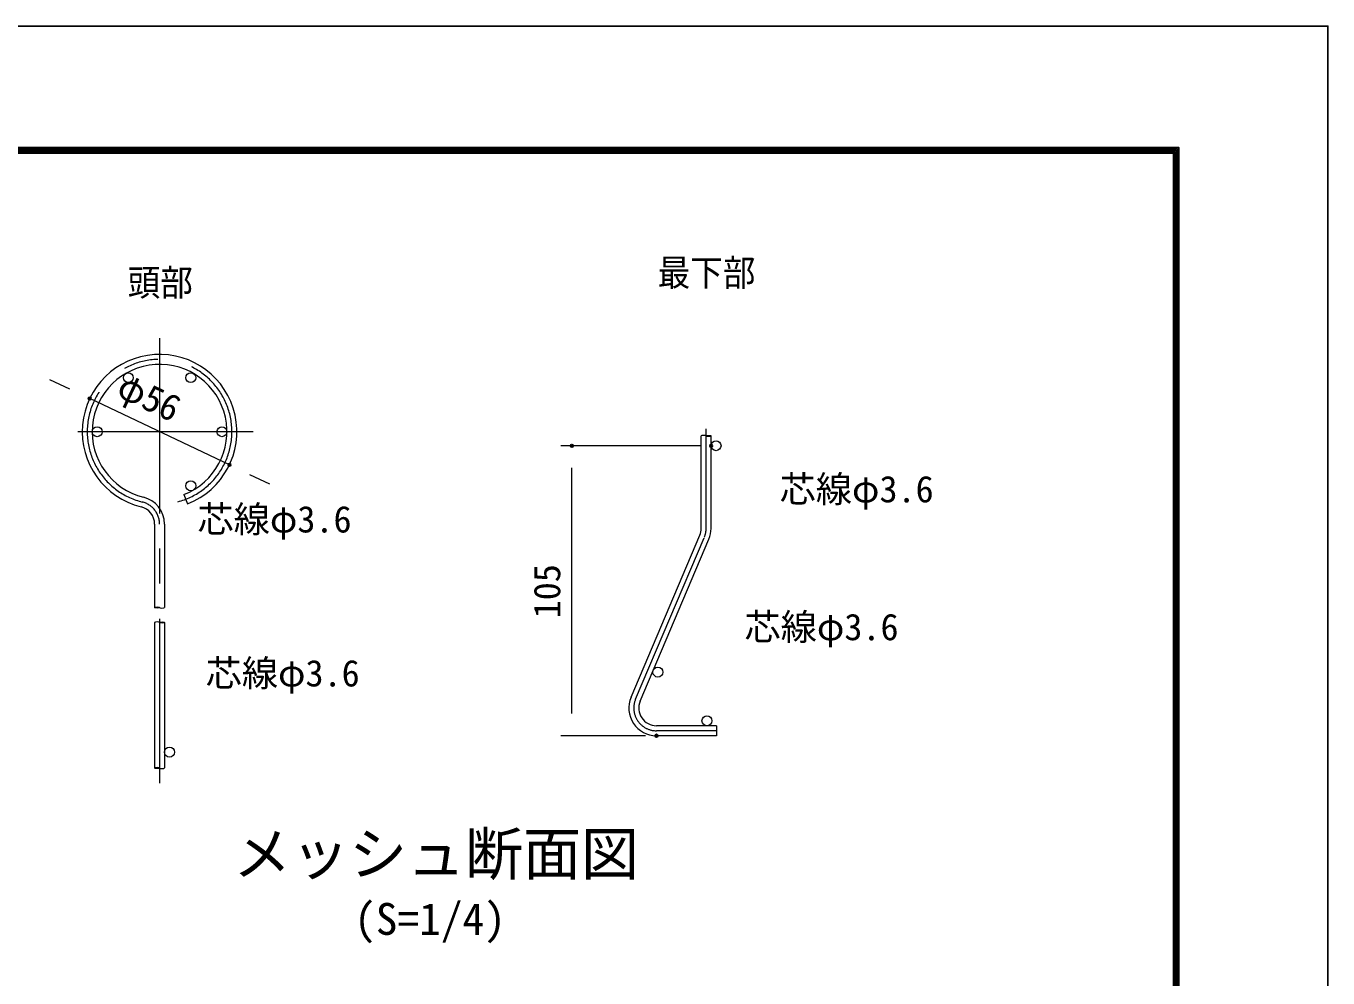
# Model space of a CAD drawing. Units: millimetres, scale not verified, with parts at other scales. Extents: x -4200 to 4200, y -2970 to 2970.
# Drawn here: x 1842 to 4200, y 1247 to 2970 of the extents above; entities that cross this region are included whole.
import ezdxf
from ezdxf.enums import TextEntityAlignment as Align

# ---------------------------------------------------------------- set-up
doc = ezdxf.new("R2010")
doc.units = ezdxf.units.MM
doc.header["$LTSCALE"] = 10
doc.header["$PDMODE"] = 32
doc.header["$PDSIZE"] = 5
doc.linetypes.add('USER1', pattern=[50.8, 31.75, -6.35, 6.35, -6.35])
for name, color, linetype, lineweight in [('0-0_D-TTL-TXT', 7, 'Continuous', 25), ('0-3_D-STR-DIM', 7, 'Continuous', 13), ('0-5_D-BMK', 2, 'USER1', 13), ('0-7_D-STR2', 7, 'Continuous', 13), ('0-B_D-STR-TXT', 7, 'Continuous', 13), ('0-C_D-TTL', 7, 'Continuous', 25)]:
    doc.layers.add(name, color=color, linetype=linetype, lineweight=lineweight)
doc.layers.add('0-A_Defpoints', color=7, linetype='Continuous')
doc.styles.add('ＭＳ ゴシック', font='')
doc.styles.get('ＭＳ ゴシック').set_extended_font_data('MS Gothic')

msp = doc.modelspace()

# ---------------------------------------------------------------- linework, layer by layer
at = {"layer": '0-3_D-STR-DIM'}
for p, q in [((1921.53, 2312.59), (1885.38, 2329.73)), ((2210.67, 2175.5), (1957.67, 2295.46)), ((3062.93, 2210.16), (2810.94, 2210.16)), ((2830.94, 1725.16), (2830.94, 2170.16)), ((2246.81, 2158.36), (2282.96, 2141.22)), ((2963.93, 1685.16), (2810.94, 1685.16))]:
    msp.add_line(p, q, dxfattribs=at)
at = {"layer": '0-5_D-BMK'}
for p, q in [((2084.17, 2404.98), (2084.17, 1599.4)), ((3073.93, 2060.45), (3073.93, 2240.82)), ((2253.67, 2235.48), (1914.67, 2235.48)), ((2946.19, 1751.18), (3070.67, 2044.43)), ((3092.93, 1694.16), (2983.93, 1694.16))]:
    msp.add_line(p, q, dxfattribs=at)
for centre, radius, start, end in [((2084.17, 2235.48), 131, 284.7, 256.20952), ((2043.17, 2068.44), 41, 0, 76.20952), ((3032.93, 2060.45), 41, 337, 0), ((2983.93, 1735.16), 41, 157, 270)]:
    msp.add_arc(centre, radius, start, end, dxfattribs=at)
at = {"layer": '0-7_D-STR2'}
for p, q in [((3064.93, 2060.45), (3064.93, 2227.88)), ((3082.93, 2060.45), (3082.93, 2227.88)), ((2128.39, 2121.77), (2134.91, 2105)), ((2075.17, 2068.44), (2075.17, 1917.25)), ((2093.17, 2068.44), (2093.17, 1917.17)), ((2937.9, 1754.69), (3062.38, 2047.95)), ((2954.47, 1747.66), (3078.95, 2040.92)), ((2075.17, 1890.27), (2075.17, 1626.7)), ((2093.17, 1890.27), (2093.17, 1626.7)), ((3092.93, 1703.16), (2983.93, 1703.16)), ((3092.93, 1703.16), (3092.93, 1685.16)), ((3092.93, 1685.16), (2983.93, 1685.16))]:
    msp.add_line(p, q, dxfattribs=at)
for centre in [(2027.67, 2333.34), (2140.67, 2333.34), (1971.17, 2235.48), (2197.17, 2235.48), (3091.93, 2210.16), (2140.67, 2137.62), (2986.59, 1800.28), (3075.43, 1712.16), (2102.17, 1655.48)]:
    msp.add_circle(centre, 9, dxfattribs=at)
for centre, radius, start, end in [((2084.17, 2235.48), 140, 291.25, 256.20952), ((2084.17, 2235.48), 122, 291.25, 256.20952), ((2043.17, 2068.44), 32, 0, 76.20952), ((2043.17, 2068.44), 50, 0, 76.20952), ((3032.93, 2060.45), 32, 337, 0), ((3032.93, 2060.45), 50, 337, 0), ((2983.93, 1735.16), 50, 157, 270), ((2983.93, 1735.16), 32, 157, 270)]:
    msp.add_arc(centre, radius, start, end, dxfattribs=at)
for centre, major_axis, start_param in [((3069.44, 2227.79), (-4.5, 0), 3.2194146), ((2088.67, 1917.25), (4.5, 0), 3.1415927), ((2079.68, 1890.18), (-4.5, 0), 3.2194146), ((2088.64, 1626.83), (4.5, 0), 3.2194146)]:
    msp.add_ellipse(centre, major_axis=major_axis, ratio=0.246642, start_param=start_param, end_param=6.2053633, dxfattribs=at)
for centre, major_axis in [((3078.44, 2227.79), (-4.5, 0)), ((2079.67, 1917.25), (4.5, 0)), ((2088.68, 1890.18), (-4.5, 0)), ((2079.64, 1626.83), (4.5, 0))]:
    msp.add_ellipse(centre, major_axis=major_axis, ratio=0.246642, dxfattribs=at)
at = {"layer": '0-A_Defpoints'}
for p in [(1957.67, 2295.46), (2830.94, 2210.16), (3082.93, 2210.16), (2210.67, 2175.5), (2983.93, 1685.16)]:
    msp.add_point(p, dxfattribs=at)
at = {"layer": '0-C_D-TTL', "color": 2}
msp.add_lwpolyline([(-4200, 2970), (4200, 2970), (4200, -2970), (-4200, -2970)], close=True, dxfattribs=at)
at = {"layer": '0-C_D-TTL'}
for points in [[(-3930, 2750), (3930, 2750), (3930, -2750), (-3930, -2750)], [(-3927.5, 2747.5), (3927.5, 2747.5), (3927.5, -2747.5), (-3927.5, -2747.5)], [(-3925, 2745), (3925, 2745), (3925, -2745), (-3925, -2745)], [(-3922.5, 2742.5), (3922.5, 2742.5), (3922.5, -2742.5), (-3922.5, -2742.5)], [(-3920, 2740), (3920, 2740), (3920, -2740), (-3920, -2740)]]:
    msp.add_lwpolyline(points, close=True, dxfattribs=at)

# ---------------------------------------------------------------- texts
at = {"layer": '0-0_D-TTL-TXT', "style": 'ＭＳ ゴシック'}
for s, height, p in [('メッシュ断面図', 76.98, (2217.45, 1409.8)), ('(S=1/4)', 57.7, (2436.44, 1307.27))]:
    msp.add_text(s, height=height, dxfattribs=at).set_placement(p, align=Align.BOTTOM_LEFT)
at = {"layer": '0-3_D-STR-DIM', "style": 'ＭＳ ゴシック'}
for s, rotation, p in [('φ56', 334.632, (1996.87, 2288.41)), ('105', 90, (2824.2, 1897.66))]:
    msp.add_text(s, height=48.09, rotation=rotation, dxfattribs=at).set_placement(p, align=Align.BOTTOM_LEFT)
at = {"layer": '0-B_D-STR-TXT', "style": 'ＭＳ ゴシック', "width": 0.9}
for s, p in [('最下部', (2986.1, 2485.02)), ('頭部', (2026.39, 2467.14))]:
    msp.add_text(s, height=48.09, dxfattribs=at).set_placement(p, align=Align.BOTTOM_LEFT)
at = {"layer": '0-B_D-STR-TXT', "style": 'ＭＳ ゴシック'}
for p in [(3206.92, 2093.19), (2152.79, 2038.64), (3143.31, 1843.61), (2167.52, 1759.89)]:
    msp.add_text('芯線φ3.6', height=48.09, dxfattribs=at).set_placement(p, align=Align.BOTTOM_LEFT)

doc.saveas('drawing.dxf')
